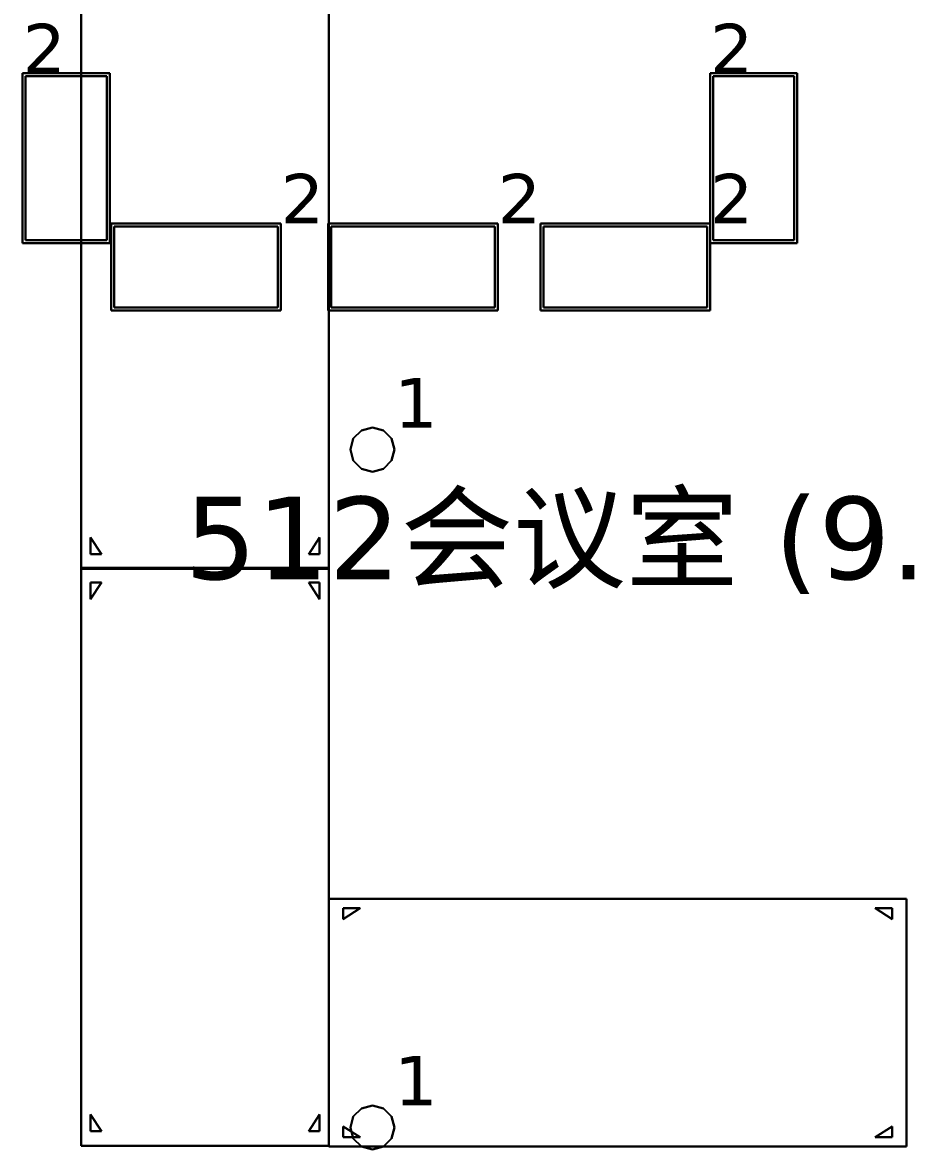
# Model space of a CAD drawing. Header units: inches. Extents: x -0.1 to 35.4, y -0.1 to 18.
# Drawn here: x 3.051 to 6.264, y 6.659 to 10.755 of the extents above; entities that cross this region are included whole.
import ezdxf

# ---------------------------------------------------------------- set-up
doc = ezdxf.new("R2010")
doc.units = ezdxf.units.IN
doc.header["$MEASUREMENT"] = 0
for name, color, linetype, true_color in [('DLX_DESC', 252, 'Continuous', 0x969696), ('DLX_LUM', 40, 'Continuous', 0xffd400), ('DLX_LUMKEY_IDX', 252, 'Continuous', 0x969696), ('DLX_OBJ', 150, 'Continuous', 0x007fff)]:
    doc.layers.add(name, color=color, linetype=linetype, true_color=true_color)
doc.styles.add('TableTextStyle', font='')
doc.styles.get('TableTextStyle').set_extended_font_data('VERDANA.TTF')

msp = doc.modelspace()

# ---------------------------------------------------------------- linework, layer by layer
at = {"layer": 'DLX_LUM'}
for points in [[(3.3675, 10.5705, 0), (3.0505, 10.5705, 0)], [(3.0505, 10.5705, 0), (3.0505, 9.9535, 0)], [(3.0505, 10.5705, 0), (3.0505, 9.9535, 0)], [(3.0505, 9.9535, 0), (3.0505, 10.5705, 0)], [(3.0505, 10.5705, 0), (3.0505, 10.5705, 0)], [(3.3675, 10.5705, 0), (3.0505, 10.5705, 0)], [(3.0505, 10.5705, 0), (3.0505, 10.5705, 0)], [(3.0505, 10.5705, 0), (3.3675, 10.5705, 0)], [(3.0505, 9.9535, 0), (3.0505, 10.5705, 0)], [(3.0505, 10.5705, 0), (3.3675, 10.5705, 0)], [(3.3675, 9.9535, 0), (3.3675, 10.5705, 0)], [(3.3675, 10.5705, 0), (3.3675, 10.5705, 0)], [(3.3675, 9.9535, 0), (3.3675, 10.5705, 0)], [(3.3675, 10.5705, 0), (3.3675, 10.5705, 0)], [(3.3675, 10.5705, 0), (3.3675, 9.9535, 0)], [(3.3675, 10.5705, 0), (3.3675, 9.9535, 0)], [(5.867, 10.5705, 0), (5.55, 10.5705, 0)], [(5.55, 10.5705, 0), (5.55, 9.9535, 0)], [(5.55, 10.5705, 0), (5.55, 9.9535, 0)], [(5.55, 9.9535, 0), (5.55, 10.5705, 0)], [(5.55, 10.5705, 0), (5.55, 10.5705, 0)], [(5.867, 10.5705, 0), (5.55, 10.5705, 0)], [(5.55, 10.5705, 0), (5.55, 10.5705, 0)], [(5.55, 10.5705, 0), (5.867, 10.5705, 0)], [(5.55, 9.9535, 0), (5.55, 10.5705, 0)], [(5.55, 10.5705, 0), (5.867, 10.5705, 0)], [(5.867, 9.9535, 0), (5.867, 10.5705, 0)], [(5.867, 10.5705, 0), (5.867, 10.5705, 0)], [(5.867, 9.9535, 0), (5.867, 10.5705, 0)], [(5.867, 10.5705, 0), (5.867, 10.5705, 0)], [(5.867, 10.5705, 0), (5.867, 9.9535, 0)], [(5.867, 10.5705, 0), (5.867, 9.9535, 0)], [(3.0615, 9.9645, 0), (3.0615, 10.5595, 0)], [(3.0615, 10.5595, 0), (3.0615, 10.5595, 0)], [(3.0615, 10.5595, 0), (3.0615, 9.9645, 0)], [(3.0615, 10.5595, 0), (3.3565, 10.5595, 0)], [(3.3565, 10.5595, 0), (3.0615, 10.5595, 0)], [(3.0615, 10.5595, 0), (3.0615, 10.5595, 0)], [(3.0615, 10.5595, 0), (3.0615, 9.9645, 0)], [(3.0615, 9.9645, 0), (3.0615, 10.5595, 0)], [(3.0615, 10.5595, 0), (3.0615, 10.5595, 0)], [(3.3565, 10.5595, 0), (3.0615, 10.5595, 0)], [(3.0615, 10.5595, 0), (3.0615, 10.5595, 0)], [(3.0615, 10.5595, 0), (3.3565, 10.5595, 0)], [(3.0615, 9.9645, 0), (3.0615, 10.5595, 0)], [(3.0615, 10.5595, 0), (3.3565, 10.5595, 0)], [(3.0615, 10.5595, 0), (3.0615, 9.9645, 0)], [(3.3565, 10.5595, 0), (3.0615, 10.5595, 0)], [(3.3565, 10.5595, 0), (3.0615, 10.5595, 0)], [(3.0615, 10.5595, 0), (3.0615, 9.9645, 0)], [(3.0615, 9.9645, 0), (3.0615, 10.5595, 0)], [(3.0615, 10.5595, 0), (3.3565, 10.5595, 0)], [(3.3565, 10.5595, 0), (3.3565, 10.5595, 0)], [(3.3565, 10.5595, 0), (3.3565, 9.9645, 0)], [(3.3565, 9.9645, 0), (3.3565, 10.5595, 0)], [(3.3565, 10.5595, 0), (3.3565, 10.5595, 0)], [(3.3565, 9.9645, 0), (3.3565, 10.5595, 0)], [(3.3565, 10.5595, 0), (3.3565, 10.5595, 0)], [(3.3565, 10.5595, 0), (3.3565, 9.9645, 0)], [(3.3565, 10.5595, 0), (3.3565, 10.5595, 0)], [(3.3565, 10.5595, 0), (3.3565, 9.9645, 0)], [(3.3565, 9.9645, 0), (3.3565, 10.5595, 0)], [(3.3565, 9.9645, 0), (3.3565, 10.5595, 0)], [(3.3565, 10.5595, 0), (3.3565, 9.9645, 0)], [(5.561, 9.9645, 0), (5.561, 10.5595, 0)], [(5.561, 10.5595, 0), (5.561, 10.5595, 0)], [(5.561, 10.5595, 0), (5.561, 9.9645, 0)], [(5.561, 10.5595, 0), (5.856, 10.5595, 0)], [(5.856, 10.5595, 0), (5.561, 10.5595, 0)], [(5.561, 10.5595, 0), (5.561, 10.5595, 0)], [(5.561, 10.5595, 0), (5.561, 9.9645, 0)], [(5.561, 9.9645, 0), (5.561, 10.5595, 0)], [(5.561, 10.5595, 0), (5.561, 10.5595, 0)], [(5.856, 10.5595, 0), (5.561, 10.5595, 0)], [(5.561, 10.5595, 0), (5.561, 10.5595, 0)], [(5.561, 10.5595, 0), (5.856, 10.5595, 0)], [(5.561, 9.9645, 0), (5.561, 10.5595, 0)], [(5.561, 10.5595, 0), (5.856, 10.5595, 0)], [(5.561, 10.5595, 0), (5.561, 9.9645, 0)], [(5.856, 10.5595, 0), (5.561, 10.5595, 0)], [(5.856, 10.5595, 0), (5.561, 10.5595, 0)], [(5.561, 10.5595, 0), (5.561, 9.9645, 0)], [(5.561, 9.9645, 0), (5.561, 10.5595, 0)], [(5.561, 10.5595, 0), (5.856, 10.5595, 0)], [(5.856, 10.5595, 0), (5.856, 10.5595, 0)], [(5.856, 10.5595, 0), (5.856, 9.9645, 0)], [(5.856, 9.9645, 0), (5.856, 10.5595, 0)], [(5.856, 10.5595, 0), (5.856, 10.5595, 0)], [(5.856, 9.9645, 0), (5.856, 10.5595, 0)], [(5.856, 10.5595, 0), (5.856, 10.5595, 0)], [(5.856, 10.5595, 0), (5.856, 9.9645, 0)], [(5.856, 10.5595, 0), (5.856, 10.5595, 0)], [(5.856, 10.5595, 0), (5.856, 9.9645, 0)], [(5.856, 9.9645, 0), (5.856, 10.5595, 0)], [(5.856, 9.9645, 0), (5.856, 10.5595, 0)], [(5.856, 10.5595, 0), (5.856, 9.9645, 0)], [(3.9895, 10.025, 0), (3.3725, 10.025, 0)], [(3.3725, 10.025, 0), (3.3725, 9.708, 0)], [(3.3725, 10.025, 0), (3.3725, 9.708, 0)], [(3.3725, 9.708, 0), (3.3725, 10.025, 0)], [(3.3725, 10.025, 0), (3.3725, 10.025, 0)], [(3.9895, 10.025, 0), (3.3725, 10.025, 0)], [(3.3725, 10.025, 0), (3.3725, 10.025, 0)], [(3.3725, 10.025, 0), (3.9895, 10.025, 0)], [(3.3725, 9.708, 0), (3.3725, 10.025, 0)], [(3.3725, 10.025, 0), (3.9895, 10.025, 0)], [(3.3835, 9.719, 0), (3.3835, 10.014, 0)], [(3.3835, 10.014, 0), (3.3835, 10.014, 0)], [(3.3835, 10.014, 0), (3.3835, 9.719, 0)], [(3.3835, 10.014, 0), (3.9785, 10.014, 0)], [(3.9785, 10.014, 0), (3.3835, 10.014, 0)], [(3.3835, 10.014, 0), (3.3835, 10.014, 0)], [(3.9785, 10.014, 0), (3.3835, 10.014, 0)], [(3.3835, 10.014, 0), (3.3835, 10.014, 0)], [(3.3835, 10.014, 0), (3.9785, 10.014, 0)], [(3.3835, 10.014, 0), (3.3835, 9.719, 0)], [(3.3835, 9.719, 0), (3.3835, 10.014, 0)], [(3.3835, 10.014, 0), (3.3835, 10.014, 0)], [(3.3835, 9.719, 0), (3.3835, 10.014, 0)], [(3.3835, 10.014, 0), (3.9785, 10.014, 0)], [(3.9785, 10.014, 0), (3.3835, 10.014, 0)], [(3.3835, 10.014, 0), (3.3835, 9.719, 0)], [(3.9785, 10.014, 0), (3.3835, 10.014, 0)], [(3.3835, 10.014, 0), (3.3835, 9.719, 0)], [(3.3835, 9.719, 0), (3.3835, 10.014, 0)], [(3.3835, 10.014, 0), (3.9785, 10.014, 0)], [(3.9785, 10.014, 0), (3.9785, 9.719, 0)], [(3.9785, 9.719, 0), (3.9785, 10.014, 0)], [(3.9785, 10.014, 0), (3.9785, 10.014, 0)], [(3.9785, 9.719, 0), (3.9785, 10.014, 0)], [(3.9785, 10.014, 0), (3.9785, 10.014, 0)], [(3.9785, 10.014, 0), (3.9785, 9.719, 0)], [(3.9785, 10.014, 0), (3.9785, 10.014, 0)], [(3.9785, 10.014, 0), (3.9785, 10.014, 0)], [(3.9785, 10.014, 0), (3.9785, 9.719, 0)], [(3.9785, 9.719, 0), (3.9785, 10.014, 0)], [(3.9785, 9.719, 0), (3.9785, 10.014, 0)], [(3.9785, 10.014, 0), (3.9785, 9.719, 0)], [(3.9895, 9.708, 0), (3.9895, 10.025, 0)], [(3.9895, 10.025, 0), (3.9895, 10.025, 0)], [(3.9895, 9.708, 0), (3.9895, 10.025, 0)], [(3.9895, 10.025, 0), (3.9895, 10.025, 0)], [(3.9895, 10.025, 0), (3.9895, 9.708, 0)], [(3.9895, 10.025, 0), (3.9895, 9.708, 0)], [(4.7785, 10.025, 0), (4.1615, 10.025, 0)], [(4.1615, 10.025, 0), (4.1615, 9.708, 0)], [(4.1615, 10.025, 0), (4.1615, 9.708, 0)], [(4.1615, 9.708, 0), (4.1615, 10.025, 0)], [(4.1615, 10.025, 0), (4.1615, 10.025, 0)], [(4.7785, 10.025, 0), (4.1615, 10.025, 0)], [(4.1615, 10.025, 0), (4.1615, 10.025, 0)], [(4.1615, 10.025, 0), (4.7785, 10.025, 0)], [(4.1615, 9.708, 0), (4.1615, 10.025, 0)], [(4.1615, 10.025, 0), (4.7785, 10.025, 0)], [(4.1725, 9.719, 0), (4.1725, 10.014, 0)], [(4.1725, 10.014, 0), (4.1725, 10.014, 0)], [(4.1725, 10.014, 0), (4.1725, 9.719, 0)], [(4.1725, 10.014, 0), (4.7675, 10.014, 0)], [(4.7675, 10.014, 0), (4.1725, 10.014, 0)], [(4.1725, 10.014, 0), (4.1725, 10.014, 0)], [(4.7675, 10.014, 0), (4.1725, 10.014, 0)], [(4.1725, 10.014, 0), (4.1725, 10.014, 0)], [(4.1725, 10.014, 0), (4.7675, 10.014, 0)], [(4.1725, 10.014, 0), (4.1725, 9.719, 0)], [(4.1725, 9.719, 0), (4.1725, 10.014, 0)], [(4.1725, 10.014, 0), (4.1725, 10.014, 0)], [(4.1725, 9.719, 0), (4.1725, 10.014, 0)], [(4.1725, 10.014, 0), (4.7675, 10.014, 0)], [(4.7675, 10.014, 0), (4.1725, 10.014, 0)], [(4.1725, 10.014, 0), (4.1725, 9.719, 0)], [(4.7675, 10.014, 0), (4.1725, 10.014, 0)], [(4.1725, 10.014, 0), (4.1725, 9.719, 0)], [(4.1725, 9.719, 0), (4.1725, 10.014, 0)], [(4.1725, 10.014, 0), (4.7675, 10.014, 0)], [(4.7675, 10.014, 0), (4.7675, 9.719, 0)], [(4.7675, 9.719, 0), (4.7675, 10.014, 0)], [(4.7675, 10.014, 0), (4.7675, 10.014, 0)], [(4.7675, 9.719, 0), (4.7675, 10.014, 0)], [(4.7675, 10.014, 0), (4.7675, 10.014, 0)], [(4.7675, 10.014, 0), (4.7675, 9.719, 0)], [(4.7675, 10.014, 0), (4.7675, 10.014, 0)], [(4.7675, 10.014, 0), (4.7675, 10.014, 0)], [(4.7675, 10.014, 0), (4.7675, 9.719, 0)], [(4.7675, 9.719, 0), (4.7675, 10.014, 0)], [(4.7675, 9.719, 0), (4.7675, 10.014, 0)], [(4.7675, 10.014, 0), (4.7675, 9.719, 0)], [(4.7785, 9.708, 0), (4.7785, 10.025, 0)], [(4.7785, 10.025, 0), (4.7785, 10.025, 0)], [(4.7785, 9.708, 0), (4.7785, 10.025, 0)], [(4.7785, 10.025, 0), (4.7785, 10.025, 0)], [(4.7785, 10.025, 0), (4.7785, 9.708, 0)], [(4.7785, 10.025, 0), (4.7785, 9.708, 0)], [(5.55, 10.025, 0), (4.933, 10.025, 0)], [(4.933, 10.025, 0), (4.933, 9.708, 0)], [(4.933, 10.025, 0), (4.933, 9.708, 0)], [(4.933, 9.708, 0), (4.933, 10.025, 0)], [(4.933, 10.025, 0), (4.933, 10.025, 0)], [(5.55, 10.025, 0), (4.933, 10.025, 0)], [(4.933, 10.025, 0), (4.933, 10.025, 0)], [(4.933, 10.025, 0), (5.55, 10.025, 0)], [(4.933, 9.708, 0), (4.933, 10.025, 0)], [(4.933, 10.025, 0), (5.55, 10.025, 0)], [(4.944, 9.719, 0), (4.944, 10.014, 0)], [(4.944, 10.014, 0), (4.944, 10.014, 0)], [(4.944, 10.014, 0), (4.944, 9.719, 0)], [(4.944, 10.014, 0), (5.539, 10.014, 0)], [(5.539, 10.014, 0), (4.944, 10.014, 0)], [(4.944, 10.014, 0), (4.944, 10.014, 0)], [(5.539, 10.014, 0), (4.944, 10.014, 0)], [(4.944, 10.014, 0), (4.944, 10.014, 0)], [(4.944, 10.014, 0), (5.539, 10.014, 0)], [(4.944, 10.014, 0), (4.944, 9.719, 0)], [(4.944, 9.719, 0), (4.944, 10.014, 0)], [(4.944, 10.014, 0), (4.944, 10.014, 0)], [(4.944, 9.719, 0), (4.944, 10.014, 0)], [(4.944, 10.014, 0), (5.539, 10.014, 0)], [(5.539, 10.014, 0), (4.944, 10.014, 0)], [(4.944, 10.014, 0), (4.944, 9.719, 0)], [(5.539, 10.014, 0), (4.944, 10.014, 0)], [(4.944, 10.014, 0), (4.944, 9.719, 0)], [(4.944, 9.719, 0), (4.944, 10.014, 0)], [(4.944, 10.014, 0), (5.539, 10.014, 0)], [(5.539, 10.014, 0), (5.539, 9.719, 0)], [(5.539, 9.719, 0), (5.539, 10.014, 0)], [(5.539, 10.014, 0), (5.539, 10.014, 0)], [(5.539, 9.719, 0), (5.539, 10.014, 0)], [(5.539, 10.014, 0), (5.539, 10.014, 0)], [(5.539, 10.014, 0), (5.539, 9.719, 0)], [(5.539, 10.014, 0), (5.539, 10.014, 0)], [(5.539, 10.014, 0), (5.539, 10.014, 0)], [(5.539, 10.014, 0), (5.539, 9.719, 0)], [(5.539, 9.719, 0), (5.539, 10.014, 0)], [(5.539, 9.719, 0), (5.539, 10.014, 0)], [(5.539, 10.014, 0), (5.539, 9.719, 0)], [(5.55, 9.708, 0), (5.55, 10.025, 0)], [(5.55, 10.025, 0), (5.55, 10.025, 0)], [(5.55, 9.708, 0), (5.55, 10.025, 0)], [(5.55, 10.025, 0), (5.55, 10.025, 0)], [(5.55, 10.025, 0), (5.55, 9.708, 0)], [(5.55, 10.025, 0), (5.55, 9.708, 0)], [(3.0505, 9.9535, 0), (3.3675, 9.9535, 0)], [(3.0505, 9.9535, 0), (3.0505, 9.9535, 0)], [(3.0505, 9.9535, 0), (3.3675, 9.9535, 0)], [(3.3675, 9.9535, 0), (3.0505, 9.9535, 0)], [(3.0505, 9.9535, 0), (3.0505, 9.9535, 0)], [(3.3675, 9.9535, 0), (3.0505, 9.9535, 0)], [(3.0615, 9.9645, 0), (3.0615, 9.9645, 0)], [(3.3565, 9.9645, 0), (3.0615, 9.9645, 0)], [(3.0615, 9.9645, 0), (3.0615, 9.9645, 0)], [(3.0615, 9.9645, 0), (3.3565, 9.9645, 0)], [(3.0615, 9.9645, 0), (3.3565, 9.9645, 0)], [(3.3565, 9.9645, 0), (3.0615, 9.9645, 0)], [(3.0615, 9.9645, 0), (3.0615, 9.9645, 0)], [(3.0615, 9.9645, 0), (3.0615, 9.9645, 0)], [(3.3565, 9.9645, 0), (3.0615, 9.9645, 0)], [(3.0615, 9.9645, 0), (3.3565, 9.9645, 0)], [(3.0615, 9.9645, 0), (3.3565, 9.9645, 0)], [(3.3565, 9.9645, 0), (3.0615, 9.9645, 0)], [(3.3565, 9.9645, 0), (3.3565, 9.9645, 0)], [(3.3565, 9.9645, 0), (3.3565, 9.9645, 0)], [(3.3565, 9.9645, 0), (3.3565, 9.9645, 0)], [(3.3565, 9.9645, 0), (3.3565, 9.9645, 0)], [(3.3675, 9.9535, 0), (3.3675, 9.9535, 0)], [(3.3675, 9.9535, 0), (3.3675, 9.9535, 0)], [(5.55, 9.9535, 0), (5.867, 9.9535, 0)], [(5.55, 9.9535, 0), (5.55, 9.9535, 0)], [(5.55, 9.9535, 0), (5.867, 9.9535, 0)], [(5.867, 9.9535, 0), (5.55, 9.9535, 0)], [(5.55, 9.9535, 0), (5.55, 9.9535, 0)], [(5.867, 9.9535, 0), (5.55, 9.9535, 0)], [(5.561, 9.9645, 0), (5.561, 9.9645, 0)], [(5.856, 9.9645, 0), (5.561, 9.9645, 0)], [(5.561, 9.9645, 0), (5.561, 9.9645, 0)], [(5.561, 9.9645, 0), (5.856, 9.9645, 0)], [(5.561, 9.9645, 0), (5.856, 9.9645, 0)], [(5.856, 9.9645, 0), (5.561, 9.9645, 0)], [(5.561, 9.9645, 0), (5.561, 9.9645, 0)], [(5.561, 9.9645, 0), (5.561, 9.9645, 0)], [(5.856, 9.9645, 0), (5.561, 9.9645, 0)], [(5.561, 9.9645, 0), (5.856, 9.9645, 0)], [(5.561, 9.9645, 0), (5.856, 9.9645, 0)], [(5.856, 9.9645, 0), (5.561, 9.9645, 0)], [(5.856, 9.9645, 0), (5.856, 9.9645, 0)], [(5.856, 9.9645, 0), (5.856, 9.9645, 0)], [(5.856, 9.9645, 0), (5.856, 9.9645, 0)], [(5.856, 9.9645, 0), (5.856, 9.9645, 0)], [(5.867, 9.9535, 0), (5.867, 9.9535, 0)], [(5.867, 9.9535, 0), (5.867, 9.9535, 0)], [(3.3725, 9.708, 0), (3.9895, 9.708, 0)], [(3.3725, 9.708, 0), (3.9895, 9.708, 0)], [(3.9895, 9.708, 0), (3.3725, 9.708, 0)], [(3.3725, 9.708, 0), (3.3725, 9.708, 0)], [(3.3725, 9.708, 0), (3.3725, 9.708, 0)], [(3.9895, 9.708, 0), (3.3725, 9.708, 0)], [(3.9785, 9.719, 0), (3.3835, 9.719, 0)], [(3.3835, 9.719, 0), (3.3835, 9.719, 0)], [(3.3835, 9.719, 0), (3.9785, 9.719, 0)], [(3.3835, 9.719, 0), (3.3835, 9.719, 0)], [(3.3835, 9.719, 0), (3.9785, 9.719, 0)], [(3.9785, 9.719, 0), (3.3835, 9.719, 0)], [(3.3835, 9.719, 0), (3.3835, 9.719, 0)], [(3.3835, 9.719, 0), (3.3835, 9.719, 0)], [(3.9785, 9.719, 0), (3.3835, 9.719, 0)], [(3.3835, 9.719, 0), (3.9785, 9.719, 0)], [(3.3835, 9.719, 0), (3.9785, 9.719, 0)], [(3.9785, 9.719, 0), (3.3835, 9.719, 0)], [(3.9785, 9.719, 0), (3.9785, 9.719, 0)], [(3.9785, 9.719, 0), (3.9785, 9.719, 0)], [(3.9785, 9.719, 0), (3.9785, 9.719, 0)], [(3.9785, 9.719, 0), (3.9785, 9.719, 0)], [(3.9895, 9.708, 0), (3.9895, 9.708, 0)], [(3.9895, 9.708, 0), (3.9895, 9.708, 0)], [(4.1615, 9.708, 0), (4.7785, 9.708, 0)], [(4.1615, 9.708, 0), (4.7785, 9.708, 0)], [(4.7785, 9.708, 0), (4.1615, 9.708, 0)], [(4.1615, 9.708, 0), (4.1615, 9.708, 0)], [(4.1615, 9.708, 0), (4.1615, 9.708, 0)], [(4.7785, 9.708, 0), (4.1615, 9.708, 0)], [(4.7675, 9.719, 0), (4.1725, 9.719, 0)], [(4.1725, 9.719, 0), (4.1725, 9.719, 0)], [(4.1725, 9.719, 0), (4.7675, 9.719, 0)], [(4.1725, 9.719, 0), (4.1725, 9.719, 0)], [(4.1725, 9.719, 0), (4.7675, 9.719, 0)], [(4.7675, 9.719, 0), (4.1725, 9.719, 0)], [(4.1725, 9.719, 0), (4.1725, 9.719, 0)], [(4.1725, 9.719, 0), (4.1725, 9.719, 0)], [(4.7675, 9.719, 0), (4.1725, 9.719, 0)], [(4.1725, 9.719, 0), (4.7675, 9.719, 0)], [(4.1725, 9.719, 0), (4.7675, 9.719, 0)], [(4.7675, 9.719, 0), (4.1725, 9.719, 0)], [(4.7675, 9.719, 0), (4.7675, 9.719, 0)], [(4.7675, 9.719, 0), (4.7675, 9.719, 0)], [(4.7675, 9.719, 0), (4.7675, 9.719, 0)], [(4.7675, 9.719, 0), (4.7675, 9.719, 0)], [(4.7785, 9.708, 0), (4.7785, 9.708, 0)], [(4.7785, 9.708, 0), (4.7785, 9.708, 0)], [(4.933, 9.708, 0), (5.55, 9.708, 0)], [(4.933, 9.708, 0), (5.55, 9.708, 0)], [(5.55, 9.708, 0), (4.933, 9.708, 0)], [(4.933, 9.708, 0), (4.933, 9.708, 0)], [(4.933, 9.708, 0), (4.933, 9.708, 0)], [(5.55, 9.708, 0), (4.933, 9.708, 0)], [(5.539, 9.719, 0), (4.944, 9.719, 0)], [(4.944, 9.719, 0), (4.944, 9.719, 0)], [(4.944, 9.719, 0), (5.539, 9.719, 0)], [(4.944, 9.719, 0), (4.944, 9.719, 0)], [(4.944, 9.719, 0), (5.539, 9.719, 0)], [(5.539, 9.719, 0), (4.944, 9.719, 0)], [(4.944, 9.719, 0), (4.944, 9.719, 0)], [(4.944, 9.719, 0), (4.944, 9.719, 0)], [(5.539, 9.719, 0), (4.944, 9.719, 0)], [(4.944, 9.719, 0), (5.539, 9.719, 0)], [(4.944, 9.719, 0), (5.539, 9.719, 0)], [(5.539, 9.719, 0), (4.944, 9.719, 0)], [(5.539, 9.719, 0), (5.539, 9.719, 0)], [(5.539, 9.719, 0), (5.539, 9.719, 0)], [(5.539, 9.719, 0), (5.539, 9.719, 0)], [(5.539, 9.719, 0), (5.539, 9.719, 0)], [(5.55, 9.708, 0), (5.55, 9.708, 0)], [(5.55, 9.708, 0), (5.55, 9.708, 0)], [(4.2823, 9.272, 0), (4.253, 9.2427, 0)], [(4.253, 9.2427, 0), (4.2823, 9.272, 0)], [(4.253, 9.2427, 0), (4.2823, 9.272, 0)], [(4.2823, 9.272, 0), (4.253, 9.2427, 0)], [(4.3223, 9.2827, 0), (4.2823, 9.272, 0)], [(4.2823, 9.272, 0), (4.3223, 9.2827, 0)], [(4.2823, 9.272, 0), (4.3223, 9.2827, 0)], [(4.3223, 9.2827, 0), (4.2823, 9.272, 0)], [(4.2823, 9.272, 0), (4.2823, 9.272, 0)], [(4.2823, 9.272, 0), (4.2823, 9.272, 0)], [(4.3623, 9.272, 0), (4.3223, 9.2827, 0)], [(4.3223, 9.2827, 0), (4.3223, 9.2827, 0)], [(4.3223, 9.2827, 0), (4.3623, 9.272, 0)], [(4.3223, 9.2827, 0), (4.3223, 9.2827, 0)], [(4.3223, 9.2827, 0), (4.3623, 9.272, 0)], [(4.3623, 9.272, 0), (4.3223, 9.2827, 0)], [(4.3916, 9.2427, 0), (4.3623, 9.272, 0)], [(4.3623, 9.272, 0), (4.3623, 9.272, 0)], [(4.3623, 9.272, 0), (4.3916, 9.2427, 0)], [(4.3623, 9.272, 0), (4.3623, 9.272, 0)], [(4.3623, 9.272, 0), (4.3916, 9.2427, 0)], [(4.3916, 9.2427, 0), (4.3623, 9.272, 0)], [(4.253, 9.2427, 0), (4.2423, 9.2027, 0)], [(4.2423, 9.2027, 0), (4.253, 9.2427, 0)], [(4.2423, 9.2027, 0), (4.253, 9.2427, 0)], [(4.253, 9.2427, 0), (4.2423, 9.2027, 0)], [(4.253, 9.2427, 0), (4.253, 9.2427, 0)], [(4.253, 9.2427, 0), (4.253, 9.2427, 0)], [(4.4023, 9.2027, 0), (4.3916, 9.2427, 0)], [(4.3916, 9.2427, 0), (4.3916, 9.2427, 0)], [(4.3916, 9.2427, 0), (4.4023, 9.2027, 0)], [(4.3916, 9.2427, 0), (4.3916, 9.2427, 0)], [(4.3916, 9.2427, 0), (4.4023, 9.2027, 0)], [(4.4023, 9.2027, 0), (4.3916, 9.2427, 0)], [(4.2423, 9.2027, 0), (4.2423, 9.2027, 0)], [(4.2423, 9.2027, 0), (4.253, 9.1627, 0)], [(4.253, 9.1627, 0), (4.2423, 9.2027, 0)], [(4.2423, 9.2027, 0), (4.2423, 9.2027, 0)], [(4.253, 9.1627, 0), (4.2423, 9.2027, 0)], [(4.2423, 9.2027, 0), (4.253, 9.1627, 0)], [(4.3916, 9.1627, 0), (4.4023, 9.2027, 0)], [(4.4023, 9.2027, 0), (4.3916, 9.1627, 0)], [(4.4023, 9.2027, 0), (4.3916, 9.1627, 0)], [(4.3916, 9.1627, 0), (4.4023, 9.2027, 0)], [(4.4023, 9.2027, 0), (4.4023, 9.2027, 0)], [(4.4023, 9.2027, 0), (4.4023, 9.2027, 0)], [(4.253, 9.1627, 0), (4.253, 9.1627, 0)], [(4.253, 9.1627, 0), (4.2823, 9.1335, 0)], [(4.2823, 9.1335, 0), (4.253, 9.1627, 0)], [(4.253, 9.1627, 0), (4.253, 9.1627, 0)], [(4.2823, 9.1335, 0), (4.253, 9.1627, 0)], [(4.253, 9.1627, 0), (4.2823, 9.1335, 0)], [(4.2823, 9.1335, 0), (4.2823, 9.1335, 0)], [(4.2823, 9.1335, 0), (4.3223, 9.1227, 0)], [(4.3223, 9.1227, 0), (4.2823, 9.1335, 0)], [(4.2823, 9.1335, 0), (4.2823, 9.1335, 0)], [(4.3223, 9.1227, 0), (4.2823, 9.1335, 0)], [(4.2823, 9.1335, 0), (4.3223, 9.1227, 0)], [(4.3223, 9.1227, 0), (4.3623, 9.1335, 0)], [(4.3623, 9.1335, 0), (4.3223, 9.1227, 0)], [(4.3623, 9.1335, 0), (4.3223, 9.1227, 0)], [(4.3223, 9.1227, 0), (4.3623, 9.1335, 0)], [(4.3623, 9.1335, 0), (4.3916, 9.1627, 0)], [(4.3916, 9.1627, 0), (4.3623, 9.1335, 0)], [(4.3916, 9.1627, 0), (4.3623, 9.1335, 0)], [(4.3623, 9.1335, 0), (4.3916, 9.1627, 0)], [(4.3623, 9.1335, 0), (4.3623, 9.1335, 0)], [(4.3623, 9.1335, 0), (4.3623, 9.1335, 0)], [(4.3916, 9.1627, 0), (4.3916, 9.1627, 0)], [(4.3916, 9.1627, 0), (4.3916, 9.1627, 0)], [(4.3223, 9.1227, 0), (4.3223, 9.1227, 0)], [(4.3223, 9.1227, 0), (4.3223, 9.1227, 0)], [(4.2823, 6.8087, 0), (4.253, 6.7794, 0)], [(4.253, 6.7794, 0), (4.2823, 6.8087, 0)], [(4.253, 6.7794, 0), (4.2823, 6.8087, 0)], [(4.2823, 6.8087, 0), (4.253, 6.7794, 0)], [(4.3223, 6.8194, 0), (4.2823, 6.8087, 0)], [(4.2823, 6.8087, 0), (4.3223, 6.8194, 0)], [(4.2823, 6.8087, 0), (4.3223, 6.8194, 0)], [(4.3223, 6.8194, 0), (4.2823, 6.8087, 0)], [(4.2823, 6.8087, 0), (4.2823, 6.8087, 0)], [(4.2823, 6.8087, 0), (4.2823, 6.8087, 0)], [(4.3623, 6.8087, 0), (4.3223, 6.8194, 0)], [(4.3223, 6.8194, 0), (4.3223, 6.8194, 0)], [(4.3223, 6.8194, 0), (4.3623, 6.8087, 0)], [(4.3223, 6.8194, 0), (4.3223, 6.8194, 0)], [(4.3223, 6.8194, 0), (4.3623, 6.8087, 0)], [(4.3623, 6.8087, 0), (4.3223, 6.8194, 0)], [(4.3916, 6.7794, 0), (4.3623, 6.8087, 0)], [(4.3623, 6.8087, 0), (4.3623, 6.8087, 0)], [(4.3623, 6.8087, 0), (4.3916, 6.7794, 0)], [(4.3623, 6.8087, 0), (4.3623, 6.8087, 0)], [(4.3623, 6.8087, 0), (4.3916, 6.7794, 0)], [(4.3916, 6.7794, 0), (4.3623, 6.8087, 0)], [(4.253, 6.7794, 0), (4.2423, 6.7394, 0)], [(4.2423, 6.7394, 0), (4.253, 6.7794, 0)], [(4.2423, 6.7394, 0), (4.253, 6.7794, 0)], [(4.253, 6.7794, 0), (4.2423, 6.7394, 0)], [(4.253, 6.7794, 0), (4.253, 6.7794, 0)], [(4.253, 6.7794, 0), (4.253, 6.7794, 0)], [(4.4023, 6.7394, 0), (4.3916, 6.7794, 0)], [(4.3916, 6.7794, 0), (4.3916, 6.7794, 0)], [(4.3916, 6.7794, 0), (4.4023, 6.7394, 0)], [(4.3916, 6.7794, 0), (4.3916, 6.7794, 0)], [(4.3916, 6.7794, 0), (4.4023, 6.7394, 0)], [(4.4023, 6.7394, 0), (4.3916, 6.7794, 0)], [(4.2423, 6.7394, 0), (4.2423, 6.7394, 0)], [(4.2423, 6.7394, 0), (4.253, 6.6994, 0)], [(4.253, 6.6994, 0), (4.2423, 6.7394, 0)], [(4.2423, 6.7394, 0), (4.2423, 6.7394, 0)], [(4.253, 6.6994, 0), (4.2423, 6.7394, 0)], [(4.2423, 6.7394, 0), (4.253, 6.6994, 0)], [(4.3916, 6.6994, 0), (4.4023, 6.7394, 0)], [(4.4023, 6.7394, 0), (4.3916, 6.6994, 0)], [(4.4023, 6.7394, 0), (4.3916, 6.6994, 0)], [(4.3916, 6.6994, 0), (4.4023, 6.7394, 0)], [(4.4023, 6.7394, 0), (4.4023, 6.7394, 0)], [(4.4023, 6.7394, 0), (4.4023, 6.7394, 0)], [(4.253, 6.6994, 0), (4.253, 6.6994, 0)], [(4.253, 6.6994, 0), (4.2823, 6.6701, 0)], [(4.2823, 6.6701, 0), (4.253, 6.6994, 0)], [(4.253, 6.6994, 0), (4.253, 6.6994, 0)], [(4.2823, 6.6701, 0), (4.253, 6.6994, 0)], [(4.253, 6.6994, 0), (4.2823, 6.6701, 0)], [(4.3623, 6.6701, 0), (4.3916, 6.6994, 0)], [(4.3916, 6.6994, 0), (4.3623, 6.6701, 0)], [(4.3916, 6.6994, 0), (4.3623, 6.6701, 0)], [(4.3623, 6.6701, 0), (4.3916, 6.6994, 0)], [(4.3916, 6.6994, 0), (4.3916, 6.6994, 0)], [(4.3916, 6.6994, 0), (4.3916, 6.6994, 0)], [(4.2823, 6.6701, 0), (4.2823, 6.6701, 0)], [(4.2823, 6.6701, 0), (4.3223, 6.6594, 0)], [(4.3223, 6.6594, 0), (4.2823, 6.6701, 0)], [(4.2823, 6.6701, 0), (4.2823, 6.6701, 0)], [(4.3223, 6.6594, 0), (4.2823, 6.6701, 0)], [(4.2823, 6.6701, 0), (4.3223, 6.6594, 0)], [(4.3223, 6.6594, 0), (4.3623, 6.6701, 0)], [(4.3623, 6.6701, 0), (4.3223, 6.6594, 0)], [(4.3623, 6.6701, 0), (4.3223, 6.6594, 0)], [(4.3223, 6.6594, 0), (4.3623, 6.6701, 0)], [(4.3223, 6.6594, 0), (4.3223, 6.6594, 0)], [(4.3223, 6.6594, 0), (4.3223, 6.6594, 0)], [(4.3623, 6.6701, 0), (4.3623, 6.6701, 0)], [(4.3623, 6.6701, 0), (4.3623, 6.6701, 0)]]:
    msp.add_polyline3d(points, dxfattribs=at)
at = {"layer": 'DLX_OBJ'}
for points in [[(3.264, 8.77, 0), (3.264, 10.87, 0)], [(3.264, 8.77, 0), (3.264, 10.87, 0)], [(3.264, 10.87, 0), (3.264, 8.77, 0)], [(3.264, 10.87, 0), (3.264, 8.77, 0)], [(4.164, 10.87, 0), (4.164, 8.77, 0)], [(4.164, 10.87, 0), (4.164, 8.77, 0)], [(4.164, 8.77, 0), (4.164, 10.87, 0)], [(4.164, 8.77, 0), (4.164, 10.87, 0)], [(3.3371, 8.8225, 0), (3.2977, 8.8837, 0)], [(3.2977, 8.8837, 0), (3.2977, 8.8225, 0)], [(3.2977, 8.8837, 0), (3.3371, 8.8225, 0)], [(3.3371, 8.8225, 0), (3.2977, 8.8837, 0)], [(3.2977, 8.8837, 0), (3.2977, 8.8837, 0)], [(3.2977, 8.8225, 0), (3.2977, 8.8837, 0)], [(3.2977, 8.8837, 0), (3.2977, 8.8837, 0)], [(3.2977, 8.8837, 0), (3.2977, 8.8225, 0)], [(3.2977, 8.8225, 0), (3.2977, 8.8837, 0)], [(3.2977, 8.8837, 0), (3.3371, 8.8225, 0)], [(4.1302, 8.8837, 0), (4.0909, 8.8225, 0)], [(4.0909, 8.8225, 0), (4.1302, 8.8837, 0)], [(4.1302, 8.8837, 0), (4.0909, 8.8225, 0)], [(4.0909, 8.8225, 0), (4.1302, 8.8837, 0)], [(4.1302, 8.8225, 0), (4.1302, 8.8837, 0)], [(4.1302, 8.8837, 0), (4.1302, 8.8837, 0)], [(4.1302, 8.8837, 0), (4.1302, 8.8225, 0)], [(4.1302, 8.8225, 0), (4.1302, 8.8837, 0)], [(4.1302, 8.8837, 0), (4.1302, 8.8837, 0)], [(4.1302, 8.8837, 0), (4.1302, 8.8225, 0)], [(3.2977, 8.8225, 0), (3.3371, 8.8225, 0)], [(3.3371, 8.8225, 0), (3.2977, 8.8225, 0)], [(3.2977, 8.8225, 0), (3.2977, 8.8225, 0)], [(3.2977, 8.8225, 0), (3.3371, 8.8225, 0)], [(3.2977, 8.8225, 0), (3.2977, 8.8225, 0)], [(3.3371, 8.8225, 0), (3.2977, 8.8225, 0)], [(3.3371, 8.8225, 0), (3.3371, 8.8225, 0)], [(3.3371, 8.8225, 0), (3.3371, 8.8225, 0)], [(4.0909, 8.8225, 0), (4.1302, 8.8225, 0)], [(4.1302, 8.8225, 0), (4.0909, 8.8225, 0)], [(4.0909, 8.8225, 0), (4.0909, 8.8225, 0)], [(4.0909, 8.8225, 0), (4.1302, 8.8225, 0)], [(4.0909, 8.8225, 0), (4.0909, 8.8225, 0)], [(4.1302, 8.8225, 0), (4.0909, 8.8225, 0)], [(4.1302, 8.8225, 0), (4.1302, 8.8225, 0)], [(4.1302, 8.8225, 0), (4.1302, 8.8225, 0)], [(3.264, 6.6729, 0), (3.264, 8.7729, 0)], [(3.264, 8.7729, 0), (4.164, 8.7729, 0)], [(3.264, 6.6729, 0), (3.264, 8.7729, 0)], [(3.264, 8.7729, 0), (3.264, 8.7729, 0)], [(3.264, 8.7729, 0), (3.264, 6.6729, 0)], [(4.164, 8.7729, 0), (3.264, 8.7729, 0)], [(3.264, 8.7729, 0), (3.264, 6.6729, 0)], [(3.264, 8.7729, 0), (4.164, 8.7729, 0)], [(4.164, 8.7729, 0), (3.264, 8.7729, 0)], [(3.264, 8.7729, 0), (3.264, 8.7729, 0)], [(4.164, 8.77, 0), (3.264, 8.77, 0)], [(3.264, 8.77, 0), (3.264, 8.77, 0)], [(3.264, 8.77, 0), (4.164, 8.77, 0)], [(4.164, 8.77, 0), (3.264, 8.77, 0)], [(3.264, 8.77, 0), (3.264, 8.77, 0)], [(3.264, 8.77, 0), (4.164, 8.77, 0)], [(4.164, 8.7729, 0), (4.164, 6.6729, 0)], [(4.164, 8.7729, 0), (4.164, 6.6729, 0)], [(4.164, 6.6729, 0), (4.164, 8.7729, 0)], [(4.164, 8.7729, 0), (4.164, 8.7729, 0)], [(4.164, 6.6729, 0), (4.164, 8.7729, 0)], [(4.164, 8.7729, 0), (4.164, 8.7729, 0)], [(4.164, 8.77, 0), (4.164, 8.77, 0)], [(4.164, 8.77, 0), (4.164, 8.77, 0)], [(3.3371, 8.7204, 0), (3.2977, 8.7204, 0)], [(3.2977, 8.7204, 0), (3.2977, 8.6591, 0)], [(3.2977, 8.6591, 0), (3.3371, 8.7204, 0)], [(3.2977, 8.7204, 0), (3.3371, 8.7204, 0)], [(3.3371, 8.7204, 0), (3.2977, 8.7204, 0)], [(3.2977, 8.7204, 0), (3.2977, 8.7204, 0)], [(3.3371, 8.7204, 0), (3.2977, 8.6591, 0)], [(3.2977, 8.6591, 0), (3.3371, 8.7204, 0)], [(3.2977, 8.6591, 0), (3.2977, 8.7204, 0)], [(3.2977, 8.7204, 0), (3.2977, 8.7204, 0)], [(3.2977, 8.7204, 0), (3.2977, 8.6591, 0)], [(3.2977, 8.6591, 0), (3.2977, 8.7204, 0)], [(3.2977, 8.7204, 0), (3.3371, 8.7204, 0)], [(3.3371, 8.7204, 0), (3.2977, 8.6591, 0)], [(3.3371, 8.7204, 0), (3.3371, 8.7204, 0)], [(3.3371, 8.7204, 0), (3.3371, 8.7204, 0)], [(4.1302, 8.7204, 0), (4.0909, 8.7204, 0)], [(4.0909, 8.7204, 0), (4.1302, 8.6591, 0)], [(4.0909, 8.7204, 0), (4.1302, 8.7204, 0)], [(4.1302, 8.7204, 0), (4.0909, 8.7204, 0)], [(4.0909, 8.7204, 0), (4.0909, 8.7204, 0)], [(4.1302, 8.6591, 0), (4.0909, 8.7204, 0)], [(4.0909, 8.7204, 0), (4.0909, 8.7204, 0)], [(4.0909, 8.7204, 0), (4.1302, 8.6591, 0)], [(4.1302, 8.6591, 0), (4.0909, 8.7204, 0)], [(4.0909, 8.7204, 0), (4.1302, 8.7204, 0)], [(4.1302, 8.6591, 0), (4.1302, 8.7204, 0)], [(4.1302, 8.7204, 0), (4.1302, 8.7204, 0)], [(4.1302, 8.7204, 0), (4.1302, 8.6591, 0)], [(4.1302, 8.6591, 0), (4.1302, 8.7204, 0)], [(4.1302, 8.7204, 0), (4.1302, 8.7204, 0)], [(4.1302, 8.7204, 0), (4.1302, 8.6591, 0)], [(3.2977, 8.6591, 0), (3.2977, 8.6591, 0)], [(3.2977, 8.6591, 0), (3.2977, 8.6591, 0)], [(4.1302, 8.6591, 0), (4.1302, 8.6591, 0)], [(4.1302, 8.6591, 0), (4.1302, 8.6591, 0)], [(4.164, 7.5699, 0), (6.264, 7.5699, 0)], [(4.164, 6.6699, 0), (4.164, 7.5699, 0)], [(4.164, 7.5699, 0), (6.264, 7.5699, 0)], [(6.264, 7.5699, 0), (4.164, 7.5699, 0)], [(4.164, 7.5699, 0), (4.164, 7.5699, 0)], [(6.264, 7.5699, 0), (4.164, 7.5699, 0)], [(4.164, 7.5699, 0), (4.164, 6.6699, 0)], [(4.164, 6.6699, 0), (4.164, 7.5699, 0)], [(4.164, 7.5699, 0), (4.164, 7.5699, 0)], [(4.164, 7.5699, 0), (4.164, 6.6699, 0)], [(4.2165, 7.5362, 0), (4.2165, 7.4968, 0)], [(4.2165, 7.4968, 0), (4.2778, 7.5362, 0)], [(4.2778, 7.5362, 0), (4.2165, 7.5362, 0)], [(4.2165, 7.4968, 0), (4.2165, 7.5362, 0)], [(4.2165, 7.5362, 0), (4.2165, 7.5362, 0)], [(4.2165, 7.5362, 0), (4.2165, 7.4968, 0)], [(4.2778, 7.5362, 0), (4.2165, 7.4968, 0)], [(4.2165, 7.4968, 0), (4.2778, 7.5362, 0)], [(4.2165, 7.5362, 0), (4.2778, 7.5362, 0)], [(4.2778, 7.5362, 0), (4.2165, 7.5362, 0)], [(4.2165, 7.5362, 0), (4.2165, 7.5362, 0)], [(4.2165, 7.5362, 0), (4.2778, 7.5362, 0)], [(4.2778, 7.5362, 0), (4.2165, 7.4968, 0)], [(4.2165, 7.4968, 0), (4.2165, 7.5362, 0)], [(4.2778, 7.5362, 0), (4.2778, 7.5362, 0)], [(4.2778, 7.5362, 0), (4.2778, 7.5362, 0)], [(6.2115, 7.5362, 0), (6.1503, 7.5362, 0)], [(6.1503, 7.5362, 0), (6.2115, 7.4968, 0)], [(6.2115, 7.4968, 0), (6.1503, 7.5362, 0)], [(6.1503, 7.5362, 0), (6.1503, 7.5362, 0)], [(6.1503, 7.5362, 0), (6.2115, 7.4968, 0)], [(6.1503, 7.5362, 0), (6.2115, 7.5362, 0)], [(6.2115, 7.5362, 0), (6.1503, 7.5362, 0)], [(6.1503, 7.5362, 0), (6.1503, 7.5362, 0)], [(6.1503, 7.5362, 0), (6.2115, 7.5362, 0)], [(6.2115, 7.4968, 0), (6.1503, 7.5362, 0)], [(6.2115, 7.4968, 0), (6.2115, 7.5362, 0)], [(6.2115, 7.5362, 0), (6.2115, 7.4968, 0)], [(6.2115, 7.4968, 0), (6.2115, 7.5362, 0)], [(6.2115, 7.5362, 0), (6.2115, 7.5362, 0)], [(6.2115, 7.5362, 0), (6.2115, 7.5362, 0)], [(6.2115, 7.5362, 0), (6.2115, 7.4968, 0)], [(6.264, 7.5699, 0), (6.264, 6.6699, 0)], [(6.264, 7.5699, 0), (6.264, 7.5699, 0)], [(6.264, 6.6699, 0), (6.264, 7.5699, 0)], [(6.264, 7.5699, 0), (6.264, 6.6699, 0)], [(6.264, 6.6699, 0), (6.264, 7.5699, 0)], [(6.264, 7.5699, 0), (6.264, 7.5699, 0)], [(4.2165, 7.4968, 0), (4.2165, 7.4968, 0)], [(4.2165, 7.4968, 0), (4.2165, 7.4968, 0)], [(6.2115, 7.4968, 0), (6.2115, 7.4968, 0)], [(6.2115, 7.4968, 0), (6.2115, 7.4968, 0)], [(3.3371, 6.7254, 0), (3.2977, 6.7866, 0)], [(3.2977, 6.7866, 0), (3.2977, 6.7254, 0)], [(3.2977, 6.7866, 0), (3.3371, 6.7254, 0)], [(3.3371, 6.7254, 0), (3.2977, 6.7866, 0)], [(3.2977, 6.7866, 0), (3.2977, 6.7866, 0)], [(3.2977, 6.7254, 0), (3.2977, 6.7866, 0)], [(3.2977, 6.7866, 0), (3.2977, 6.7866, 0)], [(3.2977, 6.7866, 0), (3.2977, 6.7254, 0)], [(3.2977, 6.7254, 0), (3.2977, 6.7866, 0)], [(3.2977, 6.7866, 0), (3.3371, 6.7254, 0)], [(4.1302, 6.7866, 0), (4.0909, 6.7254, 0)], [(4.0909, 6.7254, 0), (4.1302, 6.7866, 0)], [(4.1302, 6.7866, 0), (4.0909, 6.7254, 0)], [(4.0909, 6.7254, 0), (4.1302, 6.7866, 0)], [(4.1302, 6.7254, 0), (4.1302, 6.7866, 0)], [(4.1302, 6.7866, 0), (4.1302, 6.7866, 0)], [(4.1302, 6.7866, 0), (4.1302, 6.7254, 0)], [(4.1302, 6.7254, 0), (4.1302, 6.7866, 0)], [(4.1302, 6.7866, 0), (4.1302, 6.7866, 0)], [(4.1302, 6.7866, 0), (4.1302, 6.7254, 0)], [(3.2977, 6.7254, 0), (3.3371, 6.7254, 0)], [(3.3371, 6.7254, 0), (3.2977, 6.7254, 0)], [(3.2977, 6.7254, 0), (3.2977, 6.7254, 0)], [(3.2977, 6.7254, 0), (3.3371, 6.7254, 0)], [(3.2977, 6.7254, 0), (3.2977, 6.7254, 0)], [(3.3371, 6.7254, 0), (3.2977, 6.7254, 0)], [(3.3371, 6.7254, 0), (3.3371, 6.7254, 0)], [(3.3371, 6.7254, 0), (3.3371, 6.7254, 0)], [(4.0909, 6.7254, 0), (4.1302, 6.7254, 0)], [(4.1302, 6.7254, 0), (4.0909, 6.7254, 0)], [(4.0909, 6.7254, 0), (4.0909, 6.7254, 0)], [(4.0909, 6.7254, 0), (4.1302, 6.7254, 0)], [(4.0909, 6.7254, 0), (4.0909, 6.7254, 0)], [(4.1302, 6.7254, 0), (4.0909, 6.7254, 0)], [(4.1302, 6.7254, 0), (4.1302, 6.7254, 0)], [(4.1302, 6.7254, 0), (4.1302, 6.7254, 0)], [(4.2165, 6.743, 0), (4.2165, 6.7037, 0)], [(4.2778, 6.7037, 0), (4.2165, 6.743, 0)], [(4.2165, 6.7037, 0), (4.2165, 6.743, 0)], [(4.2165, 6.743, 0), (4.2165, 6.743, 0)], [(4.2165, 6.743, 0), (4.2165, 6.7037, 0)], [(4.2165, 6.743, 0), (4.2778, 6.7037, 0)], [(4.2778, 6.7037, 0), (4.2165, 6.743, 0)], [(4.2165, 6.743, 0), (4.2165, 6.743, 0)], [(4.2165, 6.7037, 0), (4.2165, 6.743, 0)], [(4.2165, 6.743, 0), (4.2778, 6.7037, 0)], [(6.2115, 6.743, 0), (6.1503, 6.7037, 0)], [(6.1503, 6.7037, 0), (6.2115, 6.743, 0)], [(6.2115, 6.743, 0), (6.1503, 6.7037, 0)], [(6.1503, 6.7037, 0), (6.2115, 6.743, 0)], [(6.2115, 6.7037, 0), (6.2115, 6.743, 0)], [(6.2115, 6.743, 0), (6.2115, 6.7037, 0)], [(6.2115, 6.7037, 0), (6.2115, 6.743, 0)], [(6.2115, 6.743, 0), (6.2115, 6.743, 0)], [(6.2115, 6.743, 0), (6.2115, 6.743, 0)], [(6.2115, 6.743, 0), (6.2115, 6.7037, 0)], [(4.2165, 6.7037, 0), (4.2778, 6.7037, 0)], [(4.2165, 6.7037, 0), (4.2165, 6.7037, 0)], [(4.2778, 6.7037, 0), (4.2165, 6.7037, 0)], [(4.2165, 6.7037, 0), (4.2165, 6.7037, 0)], [(4.2165, 6.7037, 0), (4.2778, 6.7037, 0)], [(4.2778, 6.7037, 0), (4.2165, 6.7037, 0)], [(4.2778, 6.7037, 0), (4.2778, 6.7037, 0)], [(4.2778, 6.7037, 0), (4.2778, 6.7037, 0)], [(6.1503, 6.7037, 0), (6.2115, 6.7037, 0)], [(6.1503, 6.7037, 0), (6.1503, 6.7037, 0)], [(6.2115, 6.7037, 0), (6.1503, 6.7037, 0)], [(6.1503, 6.7037, 0), (6.1503, 6.7037, 0)], [(6.1503, 6.7037, 0), (6.2115, 6.7037, 0)], [(6.2115, 6.7037, 0), (6.1503, 6.7037, 0)], [(6.2115, 6.7037, 0), (6.2115, 6.7037, 0)], [(6.2115, 6.7037, 0), (6.2115, 6.7037, 0)], [(4.164, 6.6729, 0), (3.264, 6.6729, 0)], [(3.264, 6.6729, 0), (3.264, 6.6729, 0)], [(3.264, 6.6729, 0), (4.164, 6.6729, 0)], [(4.164, 6.6729, 0), (3.264, 6.6729, 0)], [(3.264, 6.6729, 0), (3.264, 6.6729, 0)], [(3.264, 6.6729, 0), (4.164, 6.6729, 0)], [(4.164, 6.6729, 0), (4.164, 6.6729, 0)], [(4.164, 6.6729, 0), (4.164, 6.6729, 0)], [(6.264, 6.6699, 0), (4.164, 6.6699, 0)], [(6.264, 6.6699, 0), (4.164, 6.6699, 0)], [(4.164, 6.6699, 0), (4.164, 6.6699, 0)], [(4.164, 6.6699, 0), (6.264, 6.6699, 0)], [(4.164, 6.6699, 0), (6.264, 6.6699, 0)], [(4.164, 6.6699, 0), (4.164, 6.6699, 0)], [(6.264, 6.6699, 0), (6.264, 6.6699, 0)], [(6.264, 6.6699, 0), (6.264, 6.6699, 0)]]:
    msp.add_polyline3d(points, dxfattribs=at)

# ---------------------------------------------------------------- texts
at = {"layer": 'DLX_DESC', "style": 'TableTextStyle'}
msp.add_text('512会议室 (9.01 W/m²)', height=0.3, dxfattribs=at).set_placement((3.6397, 8.732))
at = {"layer": 'DLX_LUMKEY_IDX', "style": 'TableTextStyle'}
for s, p in [('2', (3.0505, 10.5705)), ('2', (5.55, 10.5705)), ('2', (3.9895, 10.025)), ('2', (4.7785, 10.025)), ('2', (5.55, 10.025)), ('1', (4.4023, 9.2827)), ('1', (4.4023, 6.8194))]:
    msp.add_text(s, height=0.18, dxfattribs=at).set_placement(p)

doc.saveas('drawing.dxf')
